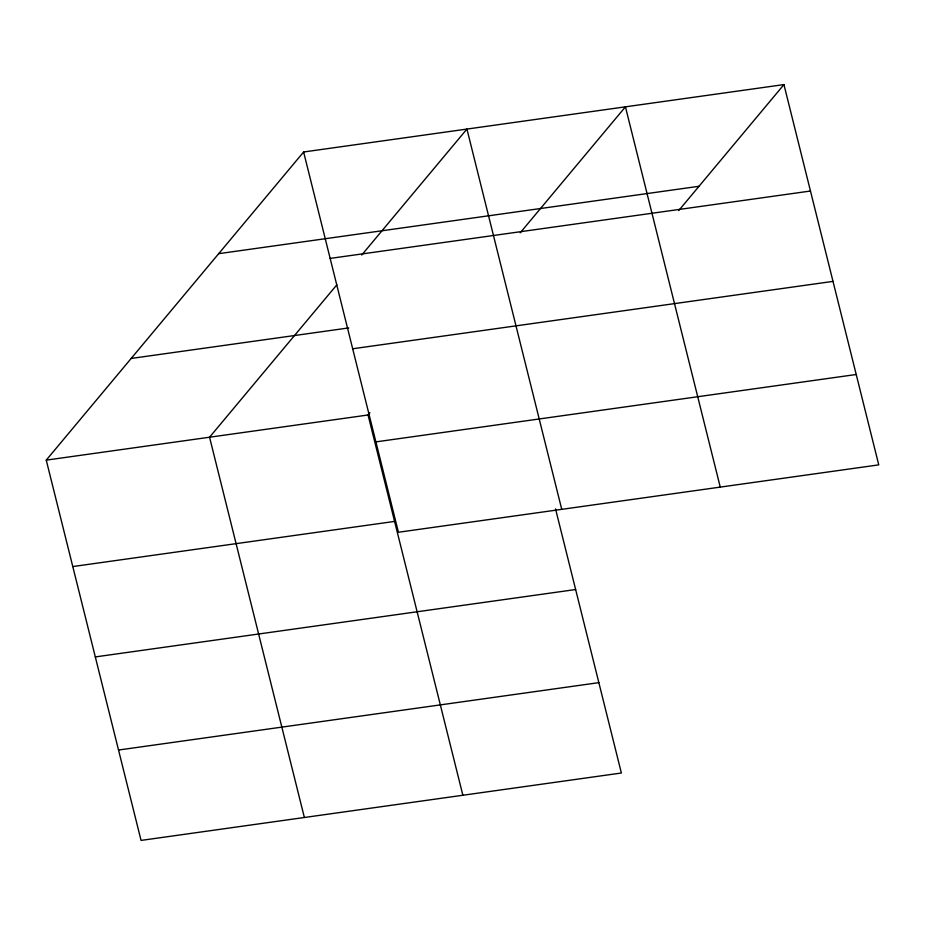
<?xml version="1.0" encoding="UTF-8"?>
<svg xmlns="http://www.w3.org/2000/svg" width="925" height="925" viewBox="0 0 925 925"><rect width="100%" height="100%" fill="white"/><g stroke="black" fill="none" stroke-linecap="round" stroke-linejoin="round"><path stroke-width="1.39" d="M555.532 508.9L621.38 773.011L141.062 840.409L46.25 460.13L303.62 151.989L783.938 84.591L878.75 464.87L398.432 532.257L303.62 151.989M336.862 284.808L209.559 437.224L304.371 817.492M361.733 255.023L466.928 129.072L561.741 509.34M46.25 460.13L368.058 414.99L369.908 412.77M520.232 232.788L625.439 106.838L720.251 487.105M678.742 210.553L783.938 84.591M218.693 253.67L699.011 186.283M330.156 258.41L810.473 191.024M131.188 358.449L348.748 327.924M352.691 348.771L833.009 281.385M375.908 441.884L856.215 374.498M72.786 566.562L394.593 521.411M95.321 656.923L575.627 589.537M118.527 750.036L598.845 682.65M368.058 414.99L462.87 795.257"/></g></svg>
